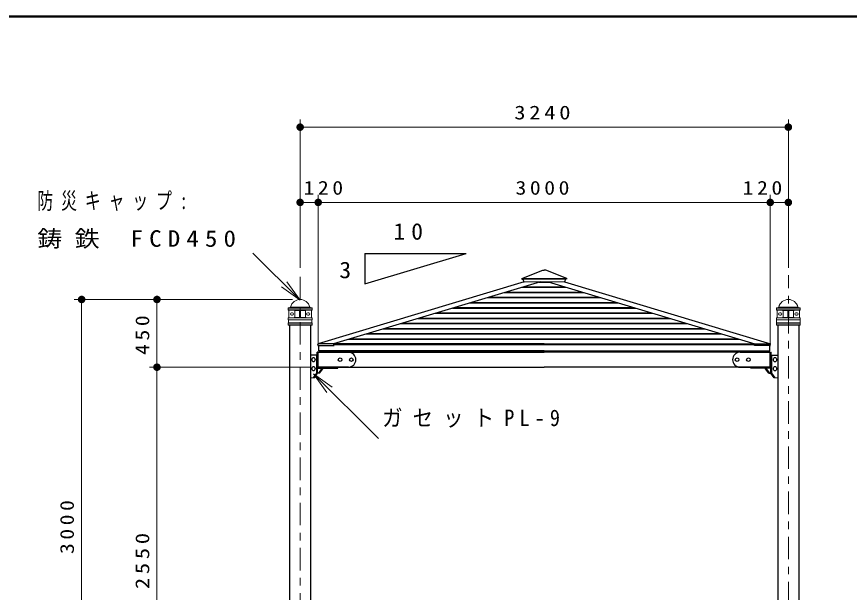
# Model space of a CAD drawing. Units: millimetres on the paper, scale 1:50. Extents: x -365 to 143, y 0 to 257.
# Drawn here: x -166.7 to -56.2, y 180.5 to 257 of the extents above; entities that cross this region are included whole.
import ezdxf
from ezdxf.enums import TextEntityAlignment as Align

# ---------------------------------------------------------------- set-up
doc = ezdxf.new("R2010")
doc.units = ezdxf.units.MM
doc.linetypes.add('USER2', pattern=[6, 3, -1, 1, -1])
doc.layers.add('LY_1', color=7, linetype='Continuous', lineweight=25)
doc.layers.add('LY_2', color=7, linetype='Continuous', lineweight=13)
doc.styles.add('ＭＳ ゴシック', font='')
doc.styles.get('ＭＳ ゴシック').set_extended_font_data('MS Gothic')

# ---------------------------------------------------------------- blocks, each defined once
blk = doc.blocks.new('filled_dot')
at = {"color": 0, "linetype": 'Continuous', "lineweight": -2, "const_width": 1.25}
blk.add_lwpolyline([(-0.625, 0, 1), (0.625, 0, 1)], format="xyb", close=True, dxfattribs=at)
blk = doc.blocks.new('open_arrow')
at = {"color": 0, "linetype": 'Continuous', "lineweight": -2}
blk.add_lwpolyline([(7.5, 1.25), (0, 0), (7.5, -1.25)], dxfattribs=at)

msp = doc.modelspace()

# ---------------------------------------------------------------- linework, layer by layer
at = {"layer": 'LY_1', "lineweight": 13}
for p, q in [((-129.063, 223.647), (-129.063, 243.316)), ((-64.263, 223.647), (-64.263, 243.316)), ((-129.063, 242.316), (-64.263, 242.316)), ((-126.663, 213.225), (-126.663, 233.316)), ((-66.663, 213.225), (-66.663, 233.316)), ((-129.063, 232.316), (-122.776, 232.316)), ((-126.663, 232.316), (-66.663, 232.316)), ((-70.429, 232.316), (-64.263, 232.316)), ((-129.067, 219.314), (-135.349, 225.596)), ((-130.063, 219.423), (-159.063, 219.423)), ((-158.063, 159.423), (-158.063, 219.423)), ((-148.063, 210.423), (-148.063, 219.423)), ((-130.643, 218.285), (-130.623, 218.305)), ((-130.643, 218.285), (-130.643, 218.025)), ((-130.643, 218.285), (-127.483, 218.285)), ((-130.643, 218.025), (-127.483, 218.025)), ((-130.643, 218.025), (-130.623, 218.005)), ((-130.623, 218.305), (-127.503, 218.305)), ((-130.623, 218.005), (-129.801, 217.969)), ((-130.623, 218.005), (-127.503, 218.005)), ((-130.563, 218.001), (-130.563, 217.009)), ((-130.461, 218.305), (-130.343, 218.423)), ((-130.343, 218.423), (-127.783, 218.423)), ((-129.763, 217.967), (-129.133, 217.967)), ((-129.763, 217.929), (-129.763, 217.08)), ((-129.133, 217.965), (-129.133, 217.045)), ((-128.363, 217.967), (-128.993, 217.967)), ((-128.993, 217.965), (-128.993, 217.045)), ((-128.363, 217.929), (-128.363, 217.08)), ((-127.503, 218.005), (-128.325, 217.969)), ((-127.665, 218.305), (-127.783, 218.423)), ((-127.563, 218.001), (-127.563, 217.009)), ((-127.503, 218.305), (-127.483, 218.285)), ((-127.503, 218.005), (-127.483, 218.025)), ((-127.483, 218.285), (-127.483, 218.025)), ((-65.843, 218.285), (-65.823, 218.305)), ((-65.843, 218.285), (-65.843, 218.025)), ((-65.843, 218.285), (-62.683, 218.285)), ((-65.843, 218.025), (-62.683, 218.025)), ((-65.843, 218.025), (-65.823, 218.005)), ((-65.823, 218.305), (-62.703, 218.305)), ((-65.823, 218.005), (-65.001, 217.969)), ((-65.823, 218.005), (-62.703, 218.005)), ((-65.763, 218.001), (-65.763, 217.009)), ((-65.661, 218.305), (-65.543, 218.423)), ((-65.543, 218.423), (-62.983, 218.423)), ((-64.963, 217.967), (-64.333, 217.967)), ((-64.963, 217.929), (-64.963, 217.08)), ((-64.333, 217.965), (-64.333, 217.045)), ((-63.563, 217.967), (-64.193, 217.967)), ((-64.193, 217.965), (-64.193, 217.045)), ((-63.563, 217.929), (-63.563, 217.08)), ((-62.703, 218.005), (-63.525, 217.969)), ((-62.865, 218.305), (-62.983, 218.423)), ((-62.763, 218.001), (-62.763, 217.009)), ((-62.703, 218.305), (-62.683, 218.285)), ((-62.703, 218.005), (-62.683, 218.025)), ((-62.683, 218.285), (-62.683, 218.025)), ((-130.603, 217.005), (-130.643, 216.965)), ((-130.643, 216.965), (-127.483, 216.965)), ((-130.643, 216.965), (-130.643, 216.725)), ((-130.643, 216.725), (-127.483, 216.725)), ((-130.643, 216.725), (-130.623, 216.705)), ((-130.623, 216.705), (-127.503, 216.705)), ((-130.623, 216.705), (-130.623, 216.305)), ((-130.603, 217.005), (-129.801, 217.04)), ((-130.603, 217.005), (-127.523, 217.005)), ((-130.213, 217.655), (-130.073, 217.655)), ((-130.213, 217.355), (-130.073, 217.355)), ((-129.763, 217.041), (-129.133, 217.041)), ((-128.363, 217.041), (-128.993, 217.041)), ((-127.523, 217.005), (-128.325, 217.04)), ((-127.913, 217.655), (-128.053, 217.655)), ((-127.913, 217.355), (-128.053, 217.355)), ((-127.523, 217.005), (-127.483, 216.965)), ((-127.483, 216.725), (-127.503, 216.705)), ((-127.503, 216.705), (-127.503, 216.305)), ((-127.483, 216.965), (-127.483, 216.725)), ((-65.803, 217.005), (-65.843, 216.965)), ((-65.843, 216.965), (-62.683, 216.965)), ((-65.843, 216.965), (-65.843, 216.725)), ((-65.843, 216.725), (-62.683, 216.725)), ((-65.843, 216.725), (-65.823, 216.705)), ((-65.823, 216.705), (-62.703, 216.705)), ((-65.823, 216.705), (-65.823, 216.305)), ((-65.803, 217.005), (-65.001, 217.04)), ((-65.803, 217.005), (-62.723, 217.005)), ((-65.413, 217.655), (-65.273, 217.655)), ((-65.413, 217.355), (-65.273, 217.355)), ((-64.963, 217.041), (-64.333, 217.041)), ((-63.563, 217.041), (-64.193, 217.041)), ((-62.723, 217.005), (-63.525, 217.04)), ((-63.113, 217.655), (-63.253, 217.655)), ((-63.113, 217.355), (-63.253, 217.355)), ((-62.723, 217.005), (-62.683, 216.965)), ((-62.683, 216.725), (-62.703, 216.705)), ((-62.703, 216.705), (-62.703, 216.305)), ((-62.683, 216.965), (-62.683, 216.725)), ((-130.623, 216.305), (-130.643, 216.285)), ((-130.643, 216.285), (-127.483, 216.285)), ((-130.643, 216.285), (-130.643, 216.045)), ((-130.643, 216.045), (-127.483, 216.045)), ((-130.643, 216.045), (-130.603, 216.005)), ((-130.623, 216.305), (-127.503, 216.305)), ((-130.603, 216.005), (-127.523, 216.005)), ((-127.483, 216.045), (-127.523, 216.005)), ((-127.503, 216.305), (-127.483, 216.285)), ((-127.483, 216.285), (-127.483, 216.045)), ((-65.823, 216.305), (-65.843, 216.285)), ((-65.843, 216.285), (-62.683, 216.285)), ((-65.843, 216.285), (-65.843, 216.045)), ((-65.843, 216.045), (-62.683, 216.045)), ((-65.843, 216.045), (-65.803, 216.005)), ((-65.823, 216.305), (-62.703, 216.305)), ((-65.803, 216.005), (-62.723, 216.005)), ((-62.683, 216.045), (-62.723, 216.005)), ((-62.703, 216.305), (-62.683, 216.285)), ((-62.683, 216.285), (-62.683, 216.045)), ((-127.583, 210.423), (-149.063, 210.423)), ((-148.063, 159.423), (-148.063, 210.423)), ((-127.165, 209.023), (-127.665, 209.023)), ((-127.269, 209.533), (-118.675, 200.939)), ((-66.161, 209.023), (-65.661, 209.023))]:
    msp.add_line(p, q, dxfattribs=at)
at = {"layer": 'LY_1'}
for p, q in [((-120.491, 225.529), (-107.01, 225.529)), ((-120.491, 225.529), (-120.491, 221.485)), ((-120.49, 221.484), (-107.01, 225.528)), ((-130.461, 216.005), (-130.461, 159.423)), ((-127.665, 216.005), (-127.665, 159.423)), ((-65.661, 216.005), (-65.661, 159.423)), ((-62.865, 216.005), (-62.865, 159.423)), ((-126.603, 212.593), (-126.603, 213.304)), ((-96.663, 212.593), (-126.603, 212.593)), ((-96.663, 212.593), (-66.723, 212.593)), ((-66.723, 212.593), (-66.723, 213.304)), ((-126.868, 209.623), (-126.868, 212.023)), ((-126.741, 209.623), (-126.741, 212.023)), ((-66.585, 209.623), (-66.585, 212.023)), ((-66.458, 209.623), (-66.458, 212.023)), ((-126.6, 209.623), (-126.175, 210.223)), ((-126.472, 209.623), (-126.048, 210.223)), ((-126.175, 210.223), (-126.175, 210.423)), ((-126.048, 210.223), (-126.175, 210.223)), ((-126.048, 210.223), (-126.048, 210.423)), ((-67.278, 210.223), (-67.278, 210.423)), ((-67.278, 210.223), (-67.151, 210.223)), ((-66.854, 209.623), (-67.278, 210.223)), ((-67.151, 210.223), (-67.151, 210.423)), ((-66.726, 209.623), (-67.151, 210.223)), ((-127.293, 209.023), (-126.868, 209.623)), ((-127.165, 209.023), (-126.741, 209.623)), ((-126.472, 209.623), (-126.868, 209.623)), ((-66.854, 209.623), (-66.458, 209.623)), ((-66.161, 209.023), (-66.585, 209.623)), ((-66.033, 209.023), (-66.458, 209.623))]:
    msp.add_line(p, q, dxfattribs=at)
at = {"layer": 'LY_1', "color": 2}
for p, q in [((-99.644, 222.215), (-96.862, 223.323)), ((-96.862, 223.323), (-96.663, 223.323)), ((-96.464, 223.323), (-96.663, 223.323)), ((-93.682, 222.215), (-96.464, 223.323)), ((-99.656, 222.189), (-99.626, 222.115)), ((-93.67, 222.189), (-93.7, 222.115)), ((-99.492, 222.102), (-99.356, 221.762)), ((-93.834, 222.102), (-93.97, 221.762)), ((-126.663, 212.023), (-127.665, 212.023)), ((-66.663, 212.023), (-65.661, 212.023))]:
    msp.add_line(p, q, dxfattribs=at)
at = {"layer": 'LY_1', "linetype": 'USER2', "lineweight": 13}
for p, q in [((-129.063, 159.423), (-129.063, 222.647)), ((-64.263, 154.909), (-64.263, 222.647))]:
    msp.add_line(p, q, dxfattribs=at)
at = {"layer": 'LY_1', "color": 2, "lineweight": 13}
for p, q in [((-99.654, 222.208), (-96.663, 222.208)), ((-93.672, 222.208), (-96.663, 222.208)), ((-99.607, 222.102), (-96.663, 222.102)), ((-99.338, 221.749), (-96.663, 221.749)), ((-93.719, 222.102), (-96.663, 222.102)), ((-93.988, 221.749), (-96.663, 221.749))]:
    msp.add_line(p, q, dxfattribs=at)
at = {"layer": 'LY_1', "color": 131}
for p, q in [((-99.334, 221.749), (-126.687, 213.543)), ((-97.169, 221.749), (-124.624, 213.513)), ((-96.157, 221.749), (-68.702, 213.513)), ((-93.992, 221.749), (-66.639, 213.543)), ((-126.649, 213.304), (-126.709, 213.504)), ((-124.561, 213.304), (-124.624, 213.513)), ((-68.765, 213.304), (-68.702, 213.513)), ((-66.677, 213.304), (-66.618, 213.504)), ((-126.663, 210.503), (-126.663, 212.343)), ((-126.649, 213.304), (-124.561, 213.304)), ((-126.583, 212.423), (-96.663, 212.423)), ((-126.563, 212.423), (-126.563, 212.487)), ((-96.663, 212.487), (-126.563, 212.487)), ((-125.683, 212.423), (-126.563, 212.423)), ((-126.483, 212.423), (-125.643, 212.423)), ((-125.627, 212.593), (-125.627, 212.543)), ((-96.663, 212.487), (-66.763, 212.487)), ((-66.743, 212.423), (-96.663, 212.423)), ((-66.677, 213.304), (-68.765, 213.304)), ((-67.699, 212.593), (-67.699, 212.543)), ((-66.843, 212.423), (-67.683, 212.423)), ((-67.643, 212.423), (-66.763, 212.423)), ((-66.763, 212.423), (-66.763, 212.487)), ((-66.663, 210.503), (-66.663, 212.343)), ((-126.663, 210.423), (-126.663, 212.023)), ((-66.663, 210.423), (-66.663, 212.023)), ((-126.048, 210.423), (-126.663, 210.423)), ((-126.583, 210.423), (-96.663, 210.423)), ((-66.743, 210.423), (-96.663, 210.423)), ((-67.278, 210.423), (-66.663, 210.423))]:
    msp.add_line(p, q, dxfattribs=at)
at = {"layer": 'LY_1', "color": 12, "lineweight": 13}
for p, q in [((-99.337, 221.099), (-96.663, 221.099)), ((-97.353, 221.694), (-96.663, 221.694)), ((-95.973, 221.694), (-96.663, 221.694)), ((-93.989, 221.099), (-96.663, 221.099)), ((-101.95, 220.315), (-96.663, 220.315)), ((-101.636, 220.409), (-96.663, 220.409)), ((-99.652, 221.004), (-96.663, 221.004)), ((-93.674, 221.004), (-96.663, 221.004)), ((-91.69, 220.409), (-96.663, 220.409)), ((-91.376, 220.315), (-96.663, 220.315)), ((-106.548, 218.935), (-96.663, 218.935)), ((-106.234, 219.03), (-96.663, 219.03)), ((-104.249, 219.625), (-96.663, 219.625)), ((-103.935, 219.719), (-96.663, 219.719)), ((-89.391, 219.719), (-96.663, 219.719)), ((-89.077, 219.625), (-96.663, 219.625)), ((-87.092, 219.03), (-96.663, 219.03)), ((-86.778, 218.935), (-96.663, 218.935)), ((-108.847, 218.246), (-96.663, 218.246)), ((-108.532, 218.34), (-96.663, 218.34)), ((-84.794, 218.34), (-96.663, 218.34)), ((-84.479, 218.246), (-96.663, 218.246)), ((-113.444, 216.867), (-96.663, 216.867)), ((-113.13, 216.961), (-96.663, 216.961)), ((-111.146, 217.556), (-96.663, 217.556)), ((-110.831, 217.65), (-96.663, 217.65)), ((-82.495, 217.65), (-96.663, 217.65)), ((-82.18, 217.556), (-96.663, 217.556)), ((-80.196, 216.961), (-96.663, 216.961)), ((-79.882, 216.867), (-96.663, 216.867)), ((-117.728, 215.582), (-96.663, 215.582)), ((-115.743, 216.177), (-96.663, 216.177)), ((-115.429, 216.271), (-96.663, 216.271)), ((-77.897, 216.271), (-96.663, 216.271)), ((-77.583, 216.177), (-96.663, 216.177)), ((-75.598, 215.582), (-96.663, 215.582)), ((-120.341, 214.798), (-96.663, 214.798)), ((-120.026, 214.892), (-96.663, 214.892)), ((-118.042, 215.487), (-96.663, 215.487)), ((-75.284, 215.487), (-96.663, 215.487)), ((-73.3, 214.892), (-96.663, 214.892)), ((-72.985, 214.798), (-96.663, 214.798)), ((-122.639, 214.108), (-96.663, 214.108)), ((-122.325, 214.202), (-96.663, 214.202)), ((-71.001, 214.202), (-96.663, 214.202)), ((-70.687, 214.108), (-96.663, 214.108))]:
    msp.add_line(p, q, dxfattribs=at)
at = {"layer": 'LY_1', "color": 4}
for q in [(-126.663, 213.513), (-66.663, 213.513)]:
    msp.add_line((-96.663, 213.513), q, dxfattribs=at)
at = {"layer": 'LY_1', "color": 4, "lineweight": 13}
for p in [(-124.596, 213.418), (-68.73, 213.418)]:
    msp.add_line(p, (-96.663, 213.418), dxfattribs=at)
at = {"layer": 'LY_1', "color": 40}
for p, q in [((-122.663, 212.423), (-126.783, 212.423)), ((-126.783, 210.303), (-126.783, 212.423)), ((-70.663, 212.423), (-66.543, 212.423)), ((-66.543, 210.303), (-66.543, 212.423)), ((-122.663, 210.423), (-126.783, 210.423)), ((-126.783, 210.303), (-124.063, 210.303)), ((-124.063, 210.303), (-124.063, 210.423)), ((-70.663, 210.423), (-66.543, 210.423)), ((-69.263, 210.303), (-69.263, 210.423)), ((-66.543, 210.303), (-69.263, 210.303))]:
    msp.add_line(p, q, dxfattribs=at)
for centre in [(-123.763, 211.423), (-122.263, 211.423), (-71.063, 211.423), (-69.563, 211.423)]:
    msp.add_circle(centre, 0.24, dxfattribs=at)
at = {"layer": 'LY_1', "color": 2}
for centre, start, end in [((-99.637, 222.197), 111.7, 201.7), ((-93.689, 222.197), 338.3, 68.3), ((-99.607, 222.122), 201.7, 270), ((-99.338, 221.769), 196.7, 270), ((-93.988, 221.769), 270, 343.3), ((-93.719, 222.122), 270, 338.3)]:
    msp.add_arc(centre, 0.02, start, end, dxfattribs=at)
at = {"layer": 'LY_1', "lineweight": 13}
for centre, radius, start, end in [((-129.063, 218.104), 1.319, 14.00253, 165.99746), ((-64.263, 218.104), 1.319, 14.00253, 165.99746), ((-129.803, 217.929), 0.04, 0, 87.5), ((-129.173, 217.965), 0.04, 0, 90), ((-128.953, 217.965), 0.04, 90, 180), ((-128.323, 217.929), 0.04, 92.5, 180), ((-65.003, 217.929), 0.04, 0, 87.5), ((-64.373, 217.965), 0.04, 0, 90), ((-64.153, 217.965), 0.04, 90, 180), ((-63.523, 217.929), 0.04, 92.5, 180), ((-130.213, 217.505), 0.15, 90, 270), ((-130.073, 217.505), 0.15, 270, 90), ((-129.803, 217.08), 0.04, 272.5, 0), ((-129.173, 217.045), 0.04, 270, 0), ((-128.953, 217.045), 0.04, 180, 270), ((-128.323, 217.08), 0.04, 180, 267.5), ((-128.053, 217.505), 0.15, 90, 270), ((-127.913, 217.505), 0.15, 270, 90), ((-65.413, 217.505), 0.15, 90, 270), ((-65.273, 217.505), 0.15, 270, 90), ((-65.003, 217.08), 0.04, 272.5, 0), ((-64.373, 217.045), 0.04, 270, 0), ((-64.153, 217.045), 0.04, 180, 270), ((-63.523, 217.08), 0.04, 180, 267.5), ((-63.253, 217.505), 0.15, 90, 270), ((-63.113, 217.505), 0.15, 270, 90)]:
    msp.add_arc(centre, radius, start, end, dxfattribs=at)
at = {"layer": 'LY_1', "color": 131}
for centre, radius, start, end in [((-126.678, 213.513), 0.032, 106.69924, 196.69924), ((-66.648, 213.513), 0.032, 343.30076, 73.30076), ((-126.583, 212.343), 0.08, 90, 180), ((-125.683, 212.543), 0.056, 270, 0), ((-67.643, 212.543), 0.056, 180, 270), ((-66.743, 212.343), 0.08, 0, 90), ((-126.583, 210.503), 0.08, 180, 270), ((-66.743, 210.503), 0.08, 270, 0)]:
    msp.add_arc(centre, radius, start, end, dxfattribs=at)
at = {"layer": 'LY_1', "color": 40}
for centre, start, end in [((-122.663, 211.423), 270, 90), ((-70.663, 211.423), 90, 270)]:
    msp.add_arc(centre, 1, start, end, dxfattribs=at)
at = {"layer": 'LY_1'}
for centre in [(-127.292, 211.423), (-66.034, 211.423), (-127.292, 210.223), (-66.034, 210.223)]:
    msp.add_ellipse(centre, major_axis=(0, 0.3), ratio=0.707107, dxfattribs=at)
at = {"layer": 'LY_2', "lineweight": 50}
msp.add_line((0, 257), (-365, 257), dxfattribs=at)

# ---------------------------------------------------------------- block references
at = {"layer": 'LY_1', "lineweight": 13, "xscale": 0.4, "yscale": 0.4}
for p in [(-129.063, 242.316), (-129.063, 232.316), (-126.663, 232.316), (-66.663, 232.316)]:
    msp.add_blockref('filled_dot', p, dxfattribs=at)
for name, p, rotation in [('filled_dot', (-64.263, 242.316), 180), ('filled_dot', (-126.663, 232.316), 180), ('filled_dot', (-66.663, 232.316), 180), ('filled_dot', (-64.263, 232.316), 180), ('open_arrow', (-129.067, 219.314), 135), ('filled_dot', (-158.063, 219.423), 270), ('filled_dot', (-148.063, 219.423), 270), ('filled_dot', (-148.063, 210.423), 270), ('filled_dot', (-148.063, 210.423), 90), ('open_arrow', (-127.269, 209.533), 315)]:
    msp.add_blockref(name, p, dxfattribs=dict(at, rotation=rotation))

# ---------------------------------------------------------------- texts
at = {"layer": 'LY_1', "style": 'ＭＳ ゴシック', "width": 1.05}
msp.add_text('3', height=2.199, dxfattribs=at).set_placement((-123.078, 223.348), align=Align.MIDDLE_CENTER)
at = {"layer": 'LY_1', "style": 'ＭＳ ゴシック'}
for s, insert, char_height, attachment_point in [('\\T1.33;\\W1.2;3240', (-96.663, 243.316), 1.833, 8), ('\\T1.33;\\W1.15;120', (-125.745, 233.316), 1.833, 8), ('\\T1.33;\\W1.15;3000', (-96.663, 233.316), 1.833, 8), ('\\T1.33;\\W1.15;120', (-67.46, 233.316), 1.833, 8), ('\\T1.5;\\W0.7;防災キャップ:', (-163.934, 232.396), 2.199, 4), ('\\T1.5;\\W1.1;鋳鉄\\~FCD450', (-163.934, 227.396), 2.199, 4), ('\\T1.5;\\W1.05;10', (-114.323, 228.448), 2.199, 5), ('\\T1.5;\\W0.9;ガセットPL-9', (-118.174, 203.589), 2.199, 4)]:
    msp.add_mtext(s, dxfattribs=dict(at, insert=insert, char_height=char_height, attachment_point=attachment_point))
at = {"layer": 'LY_1', "char_height": 1.833, "attachment_point": 8, "rotation": 90, "style": 'ＭＳ ゴシック'}
for s, insert in [('\\T1.33;\\W1.15;450', (-149.063, 214.923)), ('\\T1.33;\\W1.15;3000', (-159.063, 189.423)), ('\\T1.33;\\W1.2;2550', (-149.063, 184.923))]:
    msp.add_mtext(s, dxfattribs=dict(at, insert=insert))

doc.saveas('drawing.dxf')
